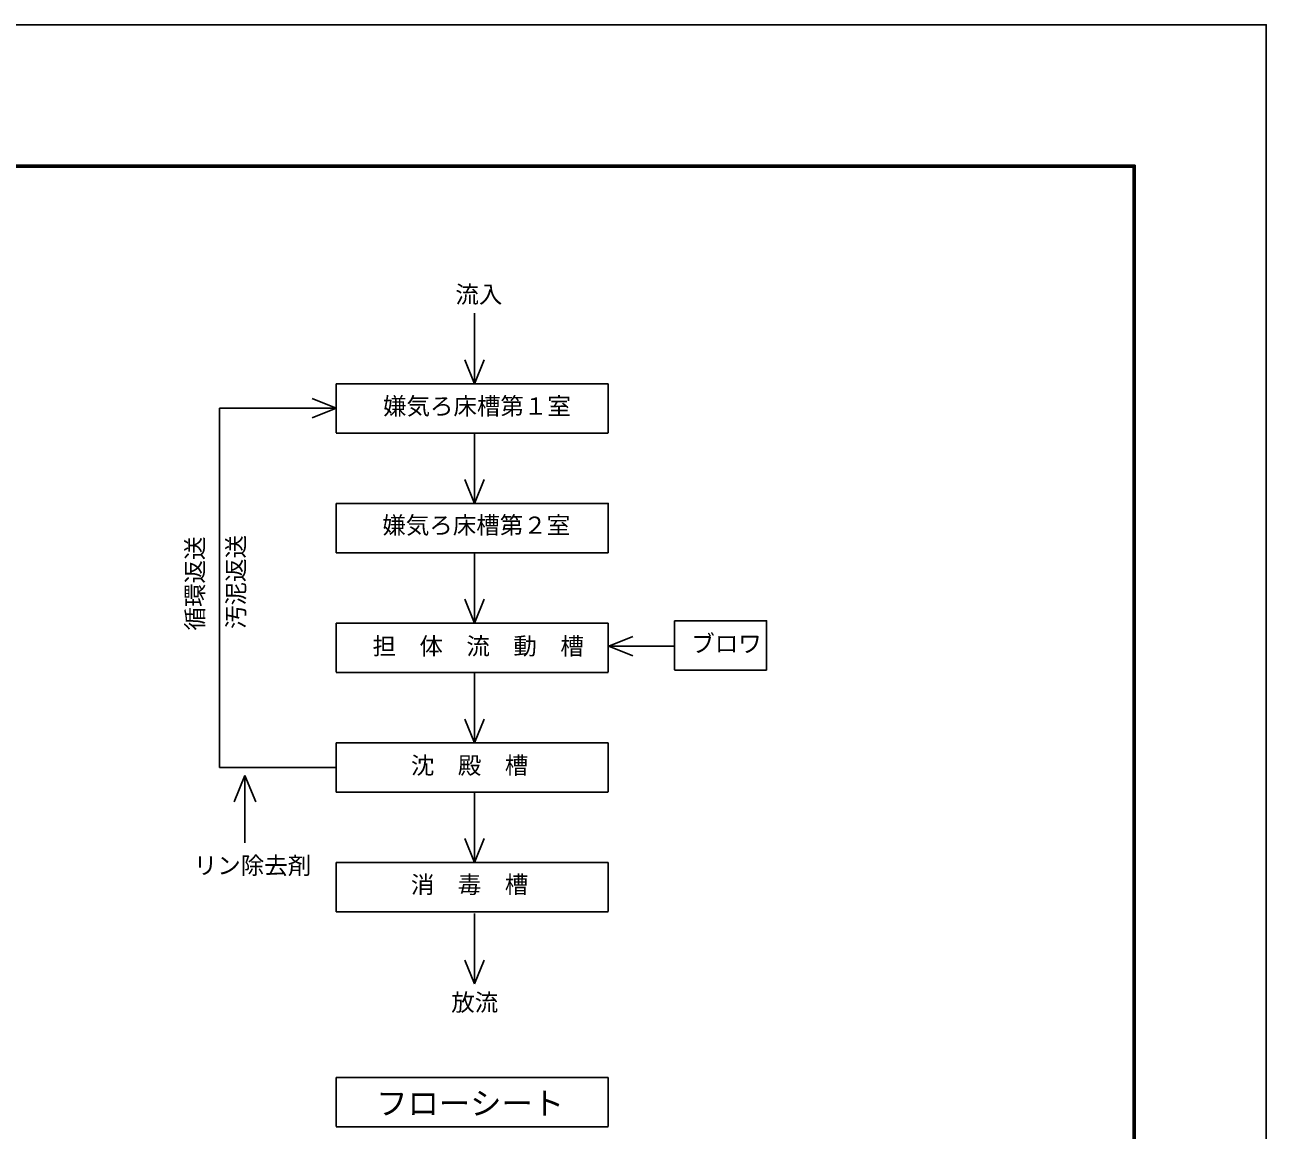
# Model space of a CAD drawing. Units: millimetres, scale not verified. Extents: x -24131 to 8910, y -6308 to 6308.
# Drawn here: x 4152 to 8910, y 2070 to 6308 of the extents above; entities that cross this region are included whole.
import ezdxf
from ezdxf.enums import TextEntityAlignment as Align

# ---------------------------------------------------------------- set-up
doc = ezdxf.new("R2010")
doc.units = ezdxf.units.MM
doc.header["$LTSCALE"] = 30
for name, color, linetype, lineweight in [('0-6_水管', 3, 'Continuous', 25), ('1-9_図面枠', 7, 'Continuous', 25), ('1-A_Axis_waku', 7, 'Continuous', 25)]:
    doc.layers.add(name, color=color, linetype=linetype, lineweight=lineweight)
doc.styles.add('ＭＳ ゴシック', font='')
doc.styles.get('ＭＳ ゴシック').set_extended_font_data('MS Gothic')

msp = doc.modelspace()

# ---------------------------------------------------------------- linework, layer by layer
at = {"layer": '0-6_水管', "color": 7}
for p, q in [((5875.9, 5201.71), (5875.9, 4931.71)), ((5875.9, 4931.71), (5838.8, 5023.33)), ((5875.9, 4931.71), (5912.99, 5023.33)), ((5345.6, 4931.71), (5345.6, 4743.52)), ((5345.6, 4931.71), (6388.01, 4931.71)), ((6388.01, 4931.71), (6388.01, 4743.86)), ((5345.6, 4837.61), (5253.99, 4874.71)), ((5345.6, 4837.61), (4898.75, 4837.61)), ((5345.6, 4837.61), (5253.99, 4800.52)), ((5345.6, 4742.72), (6388.01, 4742.72)), ((5875.9, 4742.72), (5875.9, 4472.72)), ((5875.9, 4472.72), (5838.8, 4564.33)), ((5875.9, 4472.72), (5912.99, 4564.33)), ((5345.6, 4472.72), (5345.6, 4283.73)), ((5345.6, 4283.73), (6388.01, 4283.73)), ((5875.9, 4283.73), (5875.9, 4013.72)), ((5875.9, 4013.72), (5838.8, 4105.34)), ((5875.9, 4013.72), (5912.99, 4105.34)), ((5345.6, 4013.72), (5345.6, 3825.53)), ((5345.6, 4013.72), (6388.01, 4013.72)), ((6388.01, 4013.72), (6388.01, 3825.88)), ((6642.04, 4023.24), (6642.04, 3835.04)), ((6391.13, 3925.85), (6482.75, 3962.95)), ((6391.13, 3925.85), (6482.75, 3888.76)), ((6642.04, 3925.85), (6391.13, 3925.85)), ((5345.6, 3824.73), (6388.01, 3824.73)), ((5875.9, 3824.73), (5875.9, 3554.73)), ((6642.04, 3834.24), (6995.06, 3834.24)), ((5875.9, 3554.73), (5838.8, 3646.34)), ((5875.9, 3554.73), (5912.99, 3646.34)), ((5345.6, 3554.73), (5345.6, 3366.54)), ((5345.6, 3554.73), (6388.01, 3554.73)), ((6388.01, 3554.73), (6388.01, 3366.89)), ((4995.95, 3430.11), (4954.74, 3328.31)), ((4995.95, 3430.11), (4995.95, 3171.7)), ((4995.95, 3430.11), (5037.16, 3328.31)), ((5345.6, 3365.74), (6388.01, 3365.74)), ((5875.9, 3366.54), (5875.9, 3096.55)), ((5875.9, 3096.55), (5838.8, 3188.16)), ((5875.9, 3096.55), (5912.99, 3188.16)), ((5345.6, 3095.75), (5345.6, 2907.55)), ((5345.6, 3095.75), (6388.01, 3095.75)), ((6388.01, 3095.75), (6388.01, 2907.9)), ((5345.6, 2906.75), (6388.01, 2906.75)), ((5875.9, 2900.79), (5875.9, 2630.79)), ((5875.9, 2630.79), (5838.8, 2722.4)), ((5875.9, 2630.79), (5912.99, 2722.4)), ((5345.6, 2271.87), (5345.6, 2083.68)), ((5345.6, 2271.87), (6388.01, 2271.87)), ((6388.01, 2271.87), (6388.01, 2084.02)), ((5345.6, 2082.87), (6388.01, 2082.87))]:
    msp.add_line(p, q, dxfattribs=at)
for points in [[(5345.6, 3460.64), (4898.75, 3460.64), (4898.75, 4837.61)], [(5345.6, 4472.72), (6388.01, 4472.72), (6388.01, 4283.73)], [(6642.04, 4023.24), (6995.06, 4023.24), (6995.06, 3834.24)]]:
    msp.add_lwpolyline(points, dxfattribs=at)
at = {"layer": '1-9_図面枠'}
msp.add_lwpolyline([(-8910, -6307.5), (-8910, 6307.5), (8910, 6307.5), (8910, -6307.5)], close=True, dxfattribs=at)
at = {"layer": '1-A_Axis_waku'}
for p, q in [((-7778.4, 5769.9), (8408.4, 5769.9)), ((-7777.8, 5769.3), (8407.8, 5769.3)), ((-7777.2, 5768.7), (8407.2, 5768.7)), ((-7776.6, 5768.1), (8406.6, 5768.1)), ((-7776, 5767.5), (8406, 5767.5)), ((-7775.4, 5766.9), (8405.4, 5766.9)), ((-7774.8, 5766.3), (8404.8, 5766.3)), ((-7774.2, 5765.7), (8404.2, 5765.7)), ((-7773.6, 5765.1), (8403.6, 5765.1)), ((-7773, 5764.5), (8403, 5764.5)), ((-7772.4, 5763.9), (8402.4, 5763.9)), ((-7771.8, 5763.3), (8401.8, 5763.3)), ((-7771.2, 5762.7), (8401.2, 5762.7)), ((-7770.6, 5762.1), (8400.6, 5762.1)), ((-7770, 5761.5), (8400, 5761.5)), ((8400, -5806.5), (8400, 5761.5)), ((8400.6, -5807.1), (8400.6, 5762.1)), ((8401.2, -5807.7), (8401.2, 5762.7)), ((8401.8, -5808.3), (8401.8, 5763.3)), ((8402.4, -5808.9), (8402.4, 5763.9)), ((8403, -5809.5), (8403, 5764.5)), ((8403.6, -5810.1), (8403.6, 5765.1)), ((8404.2, -5810.7), (8404.2, 5765.7)), ((8404.8, -5811.3), (8404.8, 5766.3)), ((8405.4, -5811.9), (8405.4, 5766.9)), ((8406, -5812.5), (8406, 5767.5)), ((8406.6, -5813.1), (8406.6, 5768.1)), ((8407.2, -5813.7), (8407.2, 5768.7)), ((8407.8, -5814.3), (8407.8, 5769.3)), ((8408.4, -5814.9), (8408.4, 5769.9))]:
    msp.add_line(p, q, dxfattribs=at)

# ---------------------------------------------------------------- texts
at = {"layer": '0-6_水管', "color": 4, "style": 'ＭＳ ゴシック'}
for s, height, p in [('流入', 65.98, (5802.39, 5221.42)), ('嫌気ろ床槽第１室', 65.98, (5525, 4793.28)), ('嫌気ろ床槽第２室', 65.98, (5522.51, 4336.63)), ('担\u3000体\u3000流\u3000動\u3000槽', 65.98, (5484.73, 3873.12)), ('ブロワ', 65.98, (6706.53, 3882.62)), ('沈\u3000殿\u3000槽', 65.98, (5631.8, 3415.91)), ('リン除去剤', 65.98, (4799.65, 3032.03)), ('消\u3000毒\u3000槽', 65.98, (5631.8, 2958.77)), ('フローシート ', 87.98, (5499.11, 2102.85))]:
    msp.add_text(s, height=height, dxfattribs=at).set_placement(p, align=Align.BOTTOM_LEFT)
for s, rotation, p in [('循環返送', 90, (4856.88, 3985.72)), ('汚泥返送', 90, (5013.89, 3991.53)), ('放流', 0.001, (5786.51, 2507.33))]:
    msp.add_text(s, height=65.98, rotation=rotation, dxfattribs=at).set_placement(p, align=Align.BOTTOM_LEFT)

doc.saveas('drawing.dxf')
